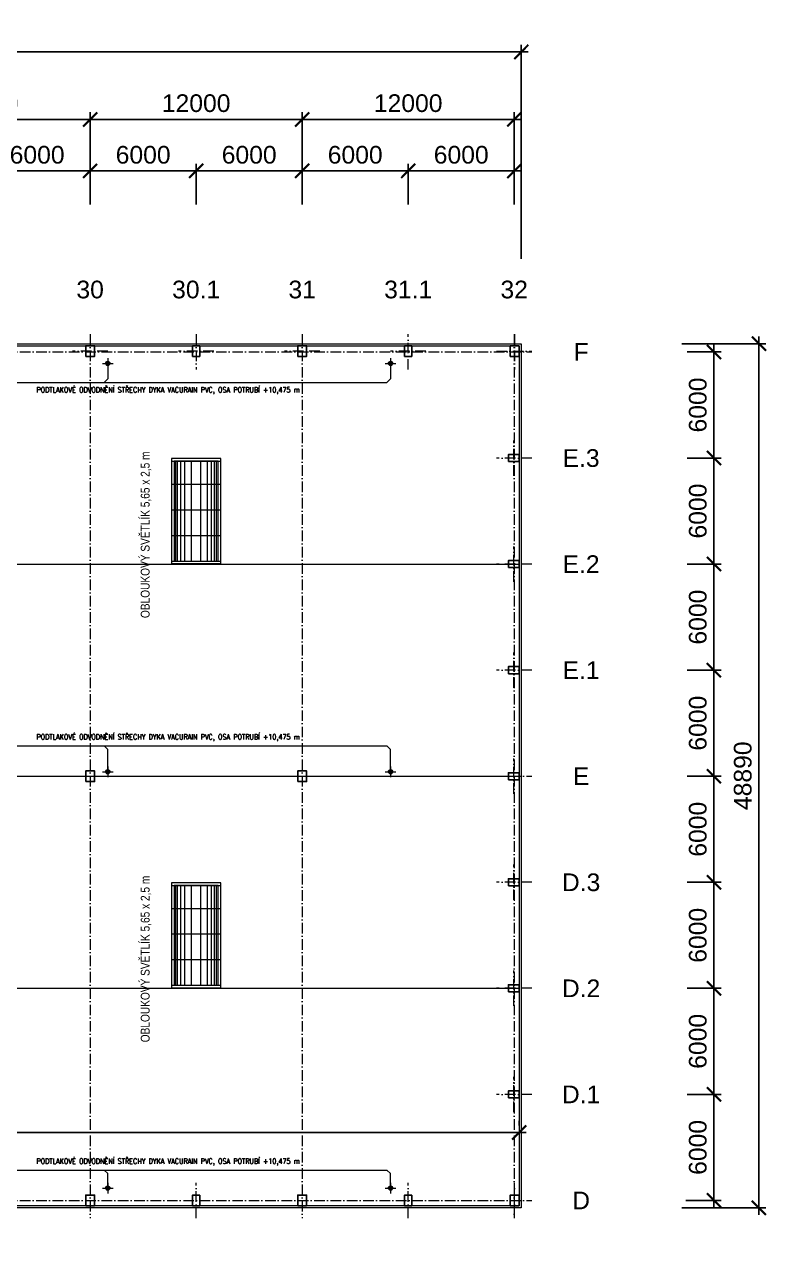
# Model space of a CAD drawing. Header units: millimetres. Extents: x 325046 to 1268204, y 1875583 to 2761998.
# Drawn here: x 1050350 to 1092370, y 1954128 to 2022778 of the extents above; entities that cross this region are included whole.
import ezdxf
from ezdxf.enums import TextEntityAlignment as Align

# ---------------------------------------------------------------- set-up
doc = ezdxf.new("R2010")
doc.units = ezdxf.units.MM
doc.header["$LTSCALE"] = 100
doc.header["$PDMODE"] = 65
for name, pattern in [('ACAD_ISO10W100', [18.5, 12, -3, 0.5, -3]), ('SO02_F11anp01$0${ Leader Line}', [0]), ('ČÁRKOVANÁ', [19.05, 12.7, -6.35])]:
    doc.linetypes.add(name, pattern=pattern)
for name, color, linetype, lineweight in [('A_KCE.tence', 7, 'Continuous', 13), ('Objekty - osy', 5, 'ACAD_ISO10W100', 20), ('OBVODOVÝ PLÁŠŤ', 2, 'Continuous', 9), ('TENKÉ', 9, 'Continuous', 9)]:
    doc.layers.add(name, color=color, linetype=linetype, lineweight=lineweight)
for name, color, linetype, lineweight, true_color in [('Korabek-text', 7, 'Continuous', 0, 0x7a7a7a), ('Korabek-trasy', 7, 'Continuous', 30, 0x7478c3), ('Korabek-vpuste', 7, 'Continuous', 30, 0x6f7ceb)]:
    doc.layers.add(name, color=color, linetype=linetype, lineweight=lineweight, true_color=true_color)
for name, color, linetype in [('Kóty osové', 5, 'Continuous'), ('POPIS', 7, 'Continuous'), ('ŽB- SLOUPY', 3, 'Continuous')]:
    doc.layers.add(name, color=color, linetype=linetype)
doc.layers.add('Popis OS', color=7, linetype='Continuous', true_color=0xbd0a5d)
doc.styles.add('ARIAL NARROW', font='ARIALN.TTF')
doc.styles.add('ARIL-TENKÝ', font='arial.ttf')
doc.styles.add('ROMANS', font='romans.shx', dxfattribs={"width": 0.8})
doc.dimstyles.new('400', dxfattribs={"dimscale": 400, "dimtxt": 2.5, "dimasz": 2, "dimexe": 1, "dimexo": 12, "dimgap": 1, "dimtad": 1, "dimdec": 0, "dimzin": 0, "dimdsep": 46, "dimtxsty": 'ARIL-TENKÝ', "dimblk": 'ARCHTICK', "dimcen": 4, "dimdle": 1, "dimclrd": 256, "dimclre": 256, "dimclrt": 7, "dimadec": 0, "dimazin": 0, "dimtfac": 1, "dimtdec": 0, "dimtix": 1, "dimtofl": 0, "dimtmove": 0, "dimatfit": 0, "dimldrblk": 'OBLIQUE', "dimfxl": 1, "dimtolj": 1, "dimtzin": 0, "dimlwd": -1, "dimlwe": -1, "dimarcsym": 0})

# ---------------------------------------------------------------- blocks, each defined once
blk = doc.blocks.new('_ARCHTICK')
at = {"color": 0, "linetype": 'ByBlock', "const_width": 0.15}
blk.add_lwpolyline([(-0.5, -0.5), (0.5, 0.5)], dxfattribs=at)
blk = doc.blocks.new('*D1081')
at = {"layer": 'Defpoints', "color": 0, "transparency": 16777216}
for p in [(1060079, 2014479), (1060079, 2007777), (1066079, 2007777)]:
    blk.add_point(p, dxfattribs=at)
at = {"layer": 'Kóty osové', "transparency": 16777216}
for p, q in [((1066479, 2014479), (1059679, 2014479)), ((1060079, 2012577), (1060079, 2014879)), ((1066079, 2012577), (1066079, 2014879))]:
    blk.add_line(p, q, dxfattribs=at)
at = {"layer": 'Kóty osové', "transparency": 16777216, "xscale": 800, "yscale": 800, "zscale": 800}
for p, rotation in [((1060079, 2014479), 179.9999999999866), ((1066079, 2014479), 359.9999999999867)]:
    blk.add_blockref('_ARCHTICK', p, dxfattribs=dict(at, rotation=rotation))
at = {"layer": 'Kóty osové', "color": 7, "transparency": 16777216, "insert": (1063079, 2015389), "char_height": 1000, "attachment_point": 5, "style": 'ARIL-TENKÝ'}
blk.add_mtext('\\A1;6000', dxfattribs=at)
blk = doc.blocks.new('_Oblique')
at = {"color": 0, "lineweight": -2}
blk.add_line((-0.5, -0.5), (0.5, 0.5), dxfattribs=at)
blk = doc.blocks.new('*D1082')
at = {"layer": 'Defpoints', "color": 0, "transparency": 16777216}
for p in [(1054079, 2014479), (1054079, 2007777), (1060079, 2007777)]:
    blk.add_point(p, dxfattribs=at)
at = {"layer": 'Kóty osové', "transparency": 16777216}
for p, q in [((1060479, 2014479), (1053679, 2014479)), ((1054079, 2012577), (1054079, 2014879)), ((1060079, 2012577), (1060079, 2014879))]:
    blk.add_line(p, q, dxfattribs=at)
at = {"layer": 'Kóty osové', "transparency": 16777216, "xscale": 800, "yscale": 800, "zscale": 800, "rotation": 180}
blk.add_blockref('_ARCHTICK', (1054079, 2014479), dxfattribs=at)
at = {"layer": 'Kóty osové', "transparency": 16777216, "xscale": 800, "yscale": 800, "zscale": 800}
blk.add_blockref('_ARCHTICK', (1060079, 2014479), dxfattribs=at)
at = {"layer": 'Kóty osové', "color": 7, "transparency": 16777216, "insert": (1057079, 2015389), "char_height": 1000, "attachment_point": 5, "style": 'ARIL-TENKÝ'}
blk.add_mtext('\\A1;6000', dxfattribs=at)
blk = doc.blocks.new('*D1083')
at = {"layer": 'Defpoints', "color": 0, "transparency": 16777216}
for p in [(1048079, 2014479), (1048079, 2007777), (1054079, 2007777)]:
    blk.add_point(p, dxfattribs=at)
at = {"layer": 'Kóty osové', "transparency": 16777216}
for p, q in [((1054479, 2014479), (1047679, 2014479)), ((1048079, 2012577), (1048079, 2014879)), ((1054079, 2012577), (1054079, 2014879))]:
    blk.add_line(p, q, dxfattribs=at)
at = {"layer": 'Kóty osové', "transparency": 16777216, "xscale": 800, "yscale": 800, "zscale": 800, "rotation": 180}
blk.add_blockref('_ARCHTICK', (1048079, 2014479), dxfattribs=at)
at = {"layer": 'Kóty osové', "transparency": 16777216, "xscale": 800, "yscale": 800, "zscale": 800}
blk.add_blockref('_ARCHTICK', (1054079, 2014479), dxfattribs=at)
at = {"layer": 'Kóty osové', "color": 7, "transparency": 16777216, "insert": (1051079, 2015389), "char_height": 1000, "attachment_point": 5, "style": 'ARIL-TENKÝ'}
blk.add_mtext('\\A1;6000', dxfattribs=at)
blk = doc.blocks.new('*D1101')
at = {"layer": 'Defpoints', "color": 0, "transparency": 16777216}
for p in [(1072079, 2014479), (1072079, 2007777), (1078079, 2007777)]:
    blk.add_point(p, dxfattribs=at)
at = {"layer": 'Kóty osové', "transparency": 16777216}
for p, q in [((1078479, 2014479), (1071679, 2014479)), ((1072079, 2012577), (1072079, 2014879)), ((1078079, 2012577), (1078079, 2014879))]:
    blk.add_line(p, q, dxfattribs=at)
at = {"layer": 'Kóty osové', "transparency": 16777216, "xscale": 800, "yscale": 800, "zscale": 800, "rotation": 180}
blk.add_blockref('_ARCHTICK', (1072079, 2014479), dxfattribs=at)
at = {"layer": 'Kóty osové', "transparency": 16777216, "xscale": 800, "yscale": 800, "zscale": 800}
blk.add_blockref('_ARCHTICK', (1078079, 2014479), dxfattribs=at)
at = {"layer": 'Kóty osové', "color": 7, "transparency": 16777216, "insert": (1075079, 2015389), "char_height": 1000, "attachment_point": 5, "style": 'ARIL-TENKÝ'}
blk.add_mtext('\\A1;6000', dxfattribs=at)
blk = doc.blocks.new('*D1102')
at = {"layer": 'Defpoints', "color": 0, "transparency": 16777216}
for p in [(1066079, 2014479), (1066079, 2007777), (1072079, 2007777)]:
    blk.add_point(p, dxfattribs=at)
at = {"layer": 'Kóty osové', "transparency": 16777216}
for p, q in [((1072479, 2014479), (1065679, 2014479)), ((1066079, 2012577), (1066079, 2014879)), ((1072079, 2012577), (1072079, 2014879))]:
    blk.add_line(p, q, dxfattribs=at)
at = {"layer": 'Kóty osové', "transparency": 16777216, "xscale": 800, "yscale": 800, "zscale": 800, "rotation": 180}
blk.add_blockref('_ARCHTICK', (1066079, 2014479), dxfattribs=at)
at = {"layer": 'Kóty osové', "transparency": 16777216, "xscale": 800, "yscale": 800, "zscale": 800}
blk.add_blockref('_ARCHTICK', (1072079, 2014479), dxfattribs=at)
at = {"layer": 'Kóty osové', "color": 7, "transparency": 16777216, "insert": (1069079, 2015389), "char_height": 1000, "attachment_point": 5, "style": 'ARIL-TENKÝ'}
blk.add_mtext('\\A1;6000', dxfattribs=at)
blk = doc.blocks.new('*D1130')
at = {"layer": 'Defpoints', "color": 0, "transparency": 16777216}
for p in [(1042079, 2017397), (1054079, 2012577), (1042079, 2007897)]:
    blk.add_point(p, dxfattribs=at)
at = {"layer": 'Kóty osové', "transparency": 16777216}
for p, q in [((1042079, 2012697), (1042079, 2017797)), ((1054079, 2017377), (1054079, 2017797)), ((1054479, 2017397), (1041679, 2017397))]:
    blk.add_line(p, q, dxfattribs=at)
at = {"layer": 'Kóty osové', "transparency": 16777216, "xscale": 800, "yscale": 800, "zscale": 800, "rotation": 180}
blk.add_blockref('_ARCHTICK', (1042079, 2017397), dxfattribs=at)
at = {"layer": 'Kóty osové', "transparency": 16777216, "xscale": 800, "yscale": 800, "zscale": 800}
blk.add_blockref('_ARCHTICK', (1054079, 2017397), dxfattribs=at)
at = {"layer": 'Kóty osové', "color": 7, "transparency": 16777216, "insert": (1048079, 2018308), "char_height": 1000, "attachment_point": 5, "style": 'ARIL-TENKÝ'}
blk.add_mtext('\\A1;12000', dxfattribs=at)
blk = doc.blocks.new('*D1131')
at = {"layer": 'Defpoints', "color": 0, "transparency": 16777216}
for p in [(1054079, 2017397), (1066079, 2012577), (1054079, 2007897)]:
    blk.add_point(p, dxfattribs=at)
at = {"layer": 'Kóty osové', "transparency": 16777216}
for p, q in [((1054079, 2012697), (1054079, 2017797)), ((1066079, 2017377), (1066079, 2017797)), ((1066479, 2017397), (1053679, 2017397))]:
    blk.add_line(p, q, dxfattribs=at)
at = {"layer": 'Kóty osové', "transparency": 16777216, "xscale": 800, "yscale": 800, "zscale": 800, "rotation": 180}
blk.add_blockref('_ARCHTICK', (1054079, 2017397), dxfattribs=at)
at = {"layer": 'Kóty osové', "transparency": 16777216, "xscale": 800, "yscale": 800, "zscale": 800}
blk.add_blockref('_ARCHTICK', (1066079, 2017397), dxfattribs=at)
at = {"layer": 'Kóty osové', "color": 7, "transparency": 16777216, "insert": (1060079, 2018308), "char_height": 1000, "attachment_point": 5, "style": 'ARIL-TENKÝ'}
blk.add_mtext('\\A1;12000', dxfattribs=at)
blk = doc.blocks.new('*D1132')
at = {"layer": 'Defpoints', "color": 0, "transparency": 16777216}
for p in [(1066079, 2017397), (1078079, 2009078), (1066079, 2007897)]:
    blk.add_point(p, dxfattribs=at)
at = {"layer": 'Kóty osové', "transparency": 16777216}
for p, q in [((1066079, 2012697), (1066079, 2017797)), ((1078079, 2013878), (1078079, 2017797)), ((1078479, 2017397), (1065679, 2017397))]:
    blk.add_line(p, q, dxfattribs=at)
at = {"layer": 'Kóty osové', "transparency": 16777216, "xscale": 800, "yscale": 800, "zscale": 800, "rotation": 180}
blk.add_blockref('_ARCHTICK', (1066079, 2017397), dxfattribs=at)
at = {"layer": 'Kóty osové', "transparency": 16777216, "xscale": 800, "yscale": 800, "zscale": 800}
blk.add_blockref('_ARCHTICK', (1078079, 2017397), dxfattribs=at)
at = {"layer": 'Kóty osové', "color": 7, "transparency": 16777216, "insert": (1072079, 2018308), "char_height": 1000, "attachment_point": 5, "style": 'ARIL-TENKÝ'}
blk.add_mtext('\\A1;12000', dxfattribs=at)
blk = doc.blocks.new('*D1133')
at = {"layer": 'Defpoints', "color": 0, "transparency": 16777216}
for p in [(1083067, 1962238), (1089382, 1962238), (1082990, 1956238)]:
    blk.add_point(p, dxfattribs=at)
at = {"layer": 'Kóty osové', "transparency": 16777216}
for p, q in [((1087867, 1962238), (1089782, 1962238)), ((1089382, 1955838), (1089382, 1962638)), ((1087790, 1956238), (1089782, 1956238))]:
    blk.add_line(p, q, dxfattribs=at)
at = {"layer": 'Kóty osové', "transparency": 16777216, "xscale": 800, "yscale": 800, "zscale": 800}
for p, rotation in [((1089382, 1962238), 90), ((1089382, 1956238), 270)]:
    blk.add_blockref('_ARCHTICK', p, dxfattribs=dict(at, rotation=rotation))
at = {"layer": 'Kóty osové', "color": 7, "transparency": 16777216, "insert": (1088471, 1959238), "char_height": 1000, "attachment_point": 5, "rotation": 90, "style": 'ARIL-TENKÝ'}
blk.add_mtext('\\A1;6000', dxfattribs=at)
blk = doc.blocks.new('*D1134')
at = {"layer": 'Defpoints', "color": 0, "transparency": 16777216}
for p in [(1083067, 1968238), (1089382, 1968238), (1083067, 1962238)]:
    blk.add_point(p, dxfattribs=at)
at = {"layer": 'Kóty osové', "transparency": 16777216}
for p, q in [((1087867, 1968238), (1089782, 1968238)), ((1089382, 1961838), (1089382, 1968638)), ((1087867, 1962238), (1089782, 1962238))]:
    blk.add_line(p, q, dxfattribs=at)
at = {"layer": 'Kóty osové', "transparency": 16777216, "xscale": 800, "yscale": 800, "zscale": 800}
for p, rotation in [((1089382, 1968238), 90), ((1089382, 1962238), 270)]:
    blk.add_blockref('_ARCHTICK', p, dxfattribs=dict(at, rotation=rotation))
at = {"layer": 'Kóty osové', "color": 7, "transparency": 16777216, "insert": (1088471, 1965238), "char_height": 1000, "attachment_point": 5, "rotation": 90, "style": 'ARIL-TENKÝ'}
blk.add_mtext('\\A1;6000', dxfattribs=at)
blk = doc.blocks.new('*D1135')
at = {"layer": 'Defpoints', "color": 0, "transparency": 16777216}
for p in [(1083067, 1974238), (1089382, 1974238), (1083067, 1968238)]:
    blk.add_point(p, dxfattribs=at)
at = {"layer": 'Kóty osové', "transparency": 16777216}
for p, q in [((1089382, 1967838), (1089382, 1974638)), ((1087867, 1974238), (1089782, 1974238)), ((1087867, 1968238), (1089782, 1968238))]:
    blk.add_line(p, q, dxfattribs=at)
at = {"layer": 'Kóty osové', "transparency": 16777216, "xscale": 800, "yscale": 800, "zscale": 800}
for p, rotation in [((1089382, 1974238), 90), ((1089382, 1968238), 270)]:
    blk.add_blockref('_ARCHTICK', p, dxfattribs=dict(at, rotation=rotation))
at = {"layer": 'Kóty osové', "color": 7, "transparency": 16777216, "insert": (1088471, 1971238), "char_height": 1000, "attachment_point": 5, "rotation": 90, "style": 'ARIL-TENKÝ'}
blk.add_mtext('\\A1;6000', dxfattribs=at)
blk = doc.blocks.new('*D1136')
at = {"layer": 'Defpoints', "color": 0, "transparency": 16777216}
for p in [(1083067, 1980238), (1089382, 1980238), (1083067, 1974238)]:
    blk.add_point(p, dxfattribs=at)
at = {"layer": 'Kóty osové', "transparency": 16777216}
for p, q in [((1089382, 1973838), (1089382, 1980638)), ((1087867, 1980238), (1089782, 1980238)), ((1087867, 1974238), (1089782, 1974238))]:
    blk.add_line(p, q, dxfattribs=at)
at = {"layer": 'Kóty osové', "transparency": 16777216, "xscale": 800, "yscale": 800, "zscale": 800}
for p, rotation in [((1089382, 1980238), 90), ((1089382, 1974238), 270)]:
    blk.add_blockref('_ARCHTICK', p, dxfattribs=dict(at, rotation=rotation))
at = {"layer": 'Kóty osové', "color": 7, "transparency": 16777216, "insert": (1088471, 1977238), "char_height": 1000, "attachment_point": 5, "rotation": 90, "style": 'ARIL-TENKÝ'}
blk.add_mtext('\\A1;6000', dxfattribs=at)
blk = doc.blocks.new('*D1137')
at = {"layer": 'Defpoints', "color": 0, "transparency": 16777216}
for p in [(1083067, 1986238), (1089382, 1986238), (1083067, 1980238)]:
    blk.add_point(p, dxfattribs=at)
at = {"layer": 'Kóty osové', "transparency": 16777216}
for p, q in [((1087867, 1986238), (1089782, 1986238)), ((1089382, 1979838), (1089382, 1986638)), ((1087867, 1980238), (1089782, 1980238))]:
    blk.add_line(p, q, dxfattribs=at)
at = {"layer": 'Kóty osové', "transparency": 16777216, "xscale": 800, "yscale": 800, "zscale": 800}
for p, rotation in [((1089382, 1986238), 90), ((1089382, 1980238), 270)]:
    blk.add_blockref('_ARCHTICK', p, dxfattribs=dict(at, rotation=rotation))
at = {"layer": 'Kóty osové', "color": 7, "transparency": 16777216, "insert": (1088471, 1983238), "char_height": 1000, "attachment_point": 5, "rotation": 90, "style": 'ARIL-TENKÝ'}
blk.add_mtext('\\A1;6000', dxfattribs=at)
blk = doc.blocks.new('*D1138')
at = {"layer": 'Defpoints', "color": 0, "transparency": 16777216}
for p in [(1083067, 1992238), (1089382, 1992238), (1083067, 1986238)]:
    blk.add_point(p, dxfattribs=at)
at = {"layer": 'Kóty osové', "transparency": 16777216}
for p, q in [((1087867, 1992238), (1089782, 1992238)), ((1089382, 1985838), (1089382, 1992638)), ((1087867, 1986238), (1089782, 1986238))]:
    blk.add_line(p, q, dxfattribs=at)
at = {"layer": 'Kóty osové', "transparency": 16777216, "xscale": 800, "yscale": 800, "zscale": 800}
for p, rotation in [((1089382, 1992238), 90), ((1089382, 1986238), 270)]:
    blk.add_blockref('_ARCHTICK', p, dxfattribs=dict(at, rotation=rotation))
at = {"layer": 'Kóty osové', "color": 7, "transparency": 16777216, "insert": (1088471, 1989238), "char_height": 1000, "attachment_point": 5, "rotation": 90, "style": 'ARIL-TENKÝ'}
blk.add_mtext('\\A1;6000', dxfattribs=at)
blk = doc.blocks.new('*D1139')
at = {"layer": 'Defpoints', "color": 0, "transparency": 16777216}
for p in [(1083067, 1998238), (1089382, 1998238), (1083067, 1992238)]:
    blk.add_point(p, dxfattribs=at)
at = {"layer": 'Kóty osové', "transparency": 16777216}
for p, q in [((1089382, 1991838), (1089382, 1998638)), ((1087867, 1998238), (1089782, 1998238)), ((1087867, 1992238), (1089782, 1992238))]:
    blk.add_line(p, q, dxfattribs=at)
at = {"layer": 'Kóty osové', "transparency": 16777216, "xscale": 800, "yscale": 800, "zscale": 800}
for p, rotation in [((1089382, 1998238), 90), ((1089382, 1992238), 270)]:
    blk.add_blockref('_ARCHTICK', p, dxfattribs=dict(at, rotation=rotation))
at = {"layer": 'Kóty osové', "color": 7, "transparency": 16777216, "insert": (1088471, 1995238), "char_height": 1000, "attachment_point": 5, "rotation": 90, "style": 'ARIL-TENKÝ'}
blk.add_mtext('\\A1;6000', dxfattribs=at)
blk = doc.blocks.new('*D1140')
at = {"layer": 'Defpoints', "color": 0, "transparency": 16777216}
for p in [(1083067, 2004238), (1089382, 2004238), (1083067, 1998238)]:
    blk.add_point(p, dxfattribs=at)
at = {"layer": 'Kóty osové', "transparency": 16777216}
for p, q in [((1089382, 1997838), (1089382, 2004638)), ((1087867, 2004238), (1089782, 2004238)), ((1087867, 1998238), (1089782, 1998238))]:
    blk.add_line(p, q, dxfattribs=at)
at = {"layer": 'Kóty osové', "transparency": 16777216, "xscale": 800, "yscale": 800, "zscale": 800}
for p, rotation in [((1089382, 2004238), 90), ((1089382, 1998238), 270)]:
    blk.add_blockref('_ARCHTICK', p, dxfattribs=dict(at, rotation=rotation))
at = {"layer": 'Kóty osové', "color": 7, "transparency": 16777216, "insert": (1088471, 2001238), "char_height": 1000, "attachment_point": 5, "rotation": 90, "style": 'ARIL-TENKÝ'}
blk.add_mtext('\\A1;6000', dxfattribs=at)
blk = doc.blocks.new('*D1141')
at = {"layer": 'Defpoints', "color": 0, "transparency": 16777216}
for p in [(1006449, 1960083), (1006449, 1956538), (1078354, 1955938)]:
    blk.add_point(p, dxfattribs=at)
at = {"layer": 'Kóty osové', "transparency": 16777216}
for p, q in [((1006449, 1961338), (1006449, 1960483)), ((1078354, 1960738), (1078354, 1960483)), ((1078754, 1960083), (1006049, 1960083))]:
    blk.add_line(p, q, dxfattribs=at)
at = {"layer": 'Kóty osové', "transparency": 16777216, "xscale": 800, "yscale": 800, "zscale": 800, "rotation": 180}
blk.add_blockref('_ARCHTICK', (1006449, 1960083), dxfattribs=at)
at = {"layer": 'Kóty osové', "transparency": 16777216, "xscale": 800, "yscale": 800, "zscale": 800}
blk.add_blockref('_ARCHTICK', (1078354, 1960083), dxfattribs=at)
at = {"layer": 'Kóty osové', "color": 7, "transparency": 16777216, "insert": (1042401, 1960993), "char_height": 1000, "attachment_point": 5, "style": 'ARIL-TENKÝ'}
blk.add_mtext('\\A1;71905', dxfattribs=at)
blk = doc.blocks.new('*D1142')
at = {"layer": 'Defpoints', "color": 0, "transparency": 16777216}
for p in [(1082765, 2004708), (1082765, 1955818), (1091927, 1955818)]:
    blk.add_point(p, dxfattribs=at)
at = {"layer": 'Kóty osové', "transparency": 16777216}
for p, q in [((1087565, 2004708), (1092327, 2004708)), ((1091927, 2005108), (1091927, 1955418)), ((1087565, 1955818), (1092327, 1955818))]:
    blk.add_line(p, q, dxfattribs=at)
at = {"layer": 'Kóty osové', "transparency": 16777216, "xscale": 800, "yscale": 800, "zscale": 800}
for p, rotation in [((1091927, 2004708), 90), ((1091927, 1955818), 270)]:
    blk.add_blockref('_ARCHTICK', p, dxfattribs=dict(at, rotation=rotation))
at = {"layer": 'Kóty osové', "color": 7, "transparency": 16777216, "insert": (1091017, 1980263), "char_height": 1000, "attachment_point": 5, "rotation": 90, "style": 'ARIL-TENKÝ'}
blk.add_mtext('\\A1;48890', dxfattribs=at)
blk = doc.blocks.new('A$C73023567')
at = {"layer": 'Korabek-trasy', "lineweight": 13}
for p, q in [((349275, 124195.6), (349275, 123325.9)), ((365275, 124195.6), (365275, 123325.9)), ((335875.7, 123125.6), (365074.7, 123125.6)), ((349074.7, 123125.6), (349275, 123325.9)), ((365074.7, 123125.6), (365275, 123325.9)), ((335875.7, 102565.6), (365074.7, 102565.6)), ((349074.7, 102565.6), (349275, 102365.2)), ((349275, 101095.6), (349275, 102365.2)), ((365074.7, 102565.6), (365275, 102365.2)), ((365275, 101095.6), (365275, 102365.2)), ((335875.7, 78565.6), (365074.7, 78565.6)), ((349074.7, 78565.6), (349275, 78365.2)), ((349275, 77555.6), (349275, 78365.2)), ((365074.7, 78565.6), (365275, 78365.2)), ((365275, 77555.6), (365275, 78365.2))]:
    blk.add_line(p, q, dxfattribs=at)
at = {"layer": 'Korabek-vpuste', "lineweight": 13}
for p, q in [((349275, 124495.6), (349275, 123895.6)), ((365275, 124495.6), (365275, 123895.6)), ((348975, 124195.6), (349575, 124195.6)), ((364975, 124195.6), (365575, 124195.6)), ((348975, 101095.6), (349575, 101095.6)), ((349275, 101395.6), (349275, 100795.6)), ((364975, 101095.6), (365575, 101095.6)), ((365275, 101395.6), (365275, 100795.6)), ((349275, 77845.6), (349275, 77245.6)), ((365275, 77845.6), (365275, 77245.6)), ((348975, 77545.6), (349575, 77545.6)), ((364975, 77545.6), (365575, 77545.6))]:
    blk.add_line(p, q, dxfattribs=at)
for centre, radius in [((349275, 124195.6), 120), ((349275, 124195.6), 90), ((365275, 124195.6), 120), ((365275, 124195.6), 90), ((349275, 124195.6), 60), ((365275, 124195.6), 60), ((349275, 101095.6), 120), ((349275, 101095.6), 90), ((349275, 101095.6), 60), ((365275, 101095.6), 120), ((365275, 101095.6), 90), ((365275, 101095.6), 60), ((349275, 77545.6), 120), ((349275, 77545.6), 90), ((349275, 77545.6), 60), ((365275, 77545.6), 120), ((365275, 77545.6), 90), ((365275, 77545.6), 60)]:
    blk.add_circle(centre, radius, dxfattribs=at)
at = {"layer": 'Korabek-text', "lineweight": 13, "char_height": 300, "width": 28411.347, "attachment_point": 7, "rotation": 0, "style": 'ROMANS'}
for insert in [(345236.8, 122463.7), (345236.8, 102827), (345236.8, 78827)]:
    blk.add_mtext('PODTLAKOVÉ ODVODNĚNÍ STŘECHY DYKA VACURAIN PVC, OSA POTRUBÍ +10,475 m', dxfattribs=dict(at, insert=insert))
blk = doc.blocks.new('A$C731641DB')
at = {"layer": 'TENKÉ'}
for p, q in [((0, 5800), (2800, 5800)), ((0, 4500), (2800, 4500)), ((0, 3050), (2800, 3050)), ((0, 1600), (2800, 1600)), ((0, 150), (2800, 150))]:
    blk.add_line(p, q, dxfattribs=at)
at = {"layer": 'TENKÉ', "color": 8}
for p, q in [((243, 150), (243, 5800)), ((353, 150), (353, 5800)), ((532, 150), (532, 5800)), ((767, 150), (767, 5800)), ((1143, 150), (1143, 5800)), ((1657, 150), (1657, 5800)), ((2033, 150), (2033, 5800)), ((2268, 150), (2268, 5800)), ((2447, 150), (2447, 5800)), ((2557, 150), (2557, 5800))]:
    blk.add_line(p, q, dxfattribs=at)
at = {"layer": 'TENKÉ'}
blk.add_lwpolyline([(0, 0), (2800, 0), (2800, 5950), (0, 5950)], close=True, dxfattribs=at)
at = {"layer": 'TENKÉ', "linetype": 'ČÁRKOVANÁ', "ltscale": 20}
blk.add_lwpolyline([(150, 150), (2650, 150), (2650, 5800), (150, 5800)], close=True, dxfattribs=at)
blk = doc.blocks.new('*D1569')
at = {"layer": 'Defpoints', "color": 0, "transparency": 16777216}
for p in [(1082765, 2004708), (1082765, 1955818), (1091927, 1955818)]:
    blk.add_point(p, dxfattribs=at)
at = {"layer": 'Kóty osové', "transparency": 16777216}
for p, q in [((1087565, 2004708), (1092327, 2004708)), ((1091927, 2005108), (1091927, 1955418)), ((1087565, 1955818), (1092327, 1955818))]:
    blk.add_line(p, q, dxfattribs=at)
at = {"layer": 'Kóty osové', "transparency": 16777216, "xscale": 800, "yscale": 800, "zscale": 800}
for p, rotation in [((1091927, 2004708), 90), ((1091927, 1955818), 270)]:
    blk.add_blockref('_ARCHTICK', p, dxfattribs=dict(at, rotation=rotation))
at = {"layer": 'Kóty osové', "color": 7, "transparency": 16777216, "insert": (1091017, 1980263), "char_height": 1000, "attachment_point": 5, "rotation": 90, "style": 'ARIL-TENKÝ'}
blk.add_mtext('\\A1;48890', dxfattribs=at)
blk = doc.blocks.new('*D1570')
at = {"layer": 'Defpoints', "color": 0, "transparency": 16777216}
for p in [(705684, 2021211), (705684, 2004708), (1078474, 2004708)]:
    blk.add_point(p, dxfattribs=at)
at = {"layer": 'Kóty osové', "transparency": 16777216}
for p, q in [((1078874, 2021211), (705284, 2021211)), ((705684, 2009508), (705684, 2021611)), ((1078474, 2009508), (1078474, 2021611))]:
    blk.add_line(p, q, dxfattribs=at)
at = {"layer": 'Kóty osové', "transparency": 16777216, "xscale": 800, "yscale": 800, "zscale": 800, "rotation": 180}
blk.add_blockref('_ARCHTICK', (705684, 2021211), dxfattribs=at)
at = {"layer": 'Kóty osové', "transparency": 16777216, "xscale": 800, "yscale": 800, "zscale": 800}
blk.add_blockref('_ARCHTICK', (1078474, 2021211), dxfattribs=at)
at = {"layer": 'Kóty osové', "color": 7, "transparency": 16777216, "insert": (892079, 2022122), "char_height": 1000, "attachment_point": 5, "style": 'ARIL-TENKÝ'}
blk.add_mtext('\\A1;372790', dxfattribs=at)

msp = doc.modelspace()

# ---------------------------------------------------------------- linework, layer by layer
at = {"layer": 'A_KCE.tence'}
for p, q in [((705803.7, 1992237.8), (1078353.7, 1992237.8)), ((705803.7, 1968237.8), (1078353.7, 1968237.8))]:
    msp.add_line(p, q, dxfattribs=at)
at = {"layer": 'Objekty - osy', "ltscale": 0.5}
for points in [[(1054078.7, 2005237.8), (1054078.7, 1955237.8)], [(1060078.7, 2005237.8), (1060078.7, 2003237.8)], [(1066078.7, 2005237.8), (1066078.7, 1955237.8)], [(1072078.7, 2003237.8), (1072078.7, 2005237.8)], [(1078078.7, 2005237.8), (1078078.7, 1955237.8)], [(1078103.7, 2005237.8), (1078103.7, 2003237.8)], [(705078.7, 2004237.8), (1079078.7, 2004237.8)], [(1055078.7, 2004287.8), (1053078.7, 2004287.8)], [(1061078.7, 2004287.8), (1059078.7, 2004287.8)], [(1067078.7, 2004287.8), (1065078.7, 2004287.8)], [(1073078.7, 2004287.8), (1071078.7, 2004287.8)], [(1077078.7, 2004287.8), (1079078.7, 2004287.8)], [(1078053.7, 1997237.8), (1078053.7, 1999237.8)], [(1079078.7, 1998237.8), (1077078.7, 1998237.8)], [(1078053.7, 1991237.8), (1078053.7, 1993237.8)], [(1079078.7, 1992237.8), (1077078.7, 1992237.8)], [(1078053.7, 1985237.8), (1078053.7, 1987237.8)], [(1079078.7, 1986237.8), (1077078.7, 1986237.8)], [(1078053.7, 1979237.8), (1078053.7, 1981237.8)], [(705078.7, 1980237.8), (1079078.7, 1980237.8)], [(1078053.7, 1973237.8), (1078053.7, 1975237.8)], [(1079078.7, 1974237.8), (1077078.7, 1974237.8)], [(1078053.7, 1967237.8), (1078053.7, 1969237.8)], [(1079078.7, 1968237.8), (1077078.7, 1968237.8)], [(1078053.7, 1961237.8), (1078053.7, 1963237.8)], [(1079078.7, 1962237.8), (1077078.7, 1962237.8)], [(1060078.7, 1955237.8), (1060078.7, 1957237.8)], [(1072078.7, 1955237.8), (1072078.7, 1957237.8)], [(1078103.7, 1955237.8), (1078103.7, 1957237.8)], [(705078.7, 1956237.8), (1079078.7, 1956237.8)]]:
    msp.add_lwpolyline(points, dxfattribs=at)
at = {"layer": 'OBVODOVÝ PLÁŠŤ', "ltscale": 100}
msp.add_line((705803.7, 1980237.8), (1078353.7, 1980237.8), dxfattribs=at)
msp.add_lwpolyline([(1078473.7, 2004707.8), (1078473.7, 1955817.8), (1018473.7, 1955817.8), (1018473.7, 1883767.8), (705683.7, 1883767.8), (705683.7, 2004707.8)], close=True, dxfattribs=at)
msp.add_lwpolyline([(1078353.7, 2004587.8), (1078353.7, 2004587.8), (1078353.7, 1955937.8), (1018353.7, 1955937.8), (1018353.7, 1883887.8), (705803.7, 1883887.8), (705803.7, 2004587.8), (1078353.7, 2004587.8)], dxfattribs=at)
at = {"layer": 'ŽB- SLOUPY'}
for points in [[(1053828.7, 2003987.8), (1054328.7, 2003987.8), (1054328.7, 2004587.8), (1053828.7, 2004587.8)], [(1060278.7, 2003987.8), (1059878.7, 2003987.8), (1059878.7, 2004587.8), (1060278.7, 2004587.8)], [(1065828.7, 2003987.8), (1066328.7, 2003987.8), (1066328.7, 2004587.8), (1065828.7, 2004587.8)], [(1072278.7, 2003987.8), (1071878.7, 2003987.8), (1071878.7, 2004587.8), (1072278.7, 2004587.8)], [(1078353.7, 2004587.8), (1077853.7, 2004587.8), (1077853.7, 2003987.8), (1078353.7, 2003987.8)], [(1077753.7, 1998037.8), (1077753.7, 1998437.8), (1078353.7, 1998437.8), (1078353.7, 1998037.8)], [(1077753.7, 1992037.8), (1077753.7, 1992437.8), (1078353.7, 1992437.8), (1078353.7, 1992037.8)], [(1077753.7, 1986037.8), (1077753.7, 1986437.8), (1078353.7, 1986437.8), (1078353.7, 1986037.8)], [(1053828.7, 1979937.8), (1054328.7, 1979937.8), (1054328.7, 1980537.8), (1053828.7, 1980537.8)], [(1065828.7, 1979937.8), (1066328.7, 1979937.8), (1066328.7, 1980537.8), (1065828.7, 1980537.8)], [(1077753.7, 1980037.8), (1077753.7, 1980437.8), (1078353.7, 1980437.8), (1078353.7, 1980037.8)], [(1077753.7, 1974037.8), (1077753.7, 1974437.8), (1078353.7, 1974437.8), (1078353.7, 1974037.8)], [(1077753.7, 1968037.8), (1077753.7, 1968437.8), (1078353.7, 1968437.8), (1078353.7, 1968037.8)], [(1077753.7, 1962037.8), (1077753.7, 1962437.8), (1078353.7, 1962437.8), (1078353.7, 1962037.8)], [(1053828.7, 1955937.8), (1054328.7, 1955937.8), (1054328.7, 1956537.8), (1053828.7, 1956537.8)], [(1060278.7, 1956537.8), (1059878.7, 1956537.8), (1059878.7, 1955937.8), (1060278.7, 1955937.8)], [(1065828.7, 1955937.8), (1066328.7, 1955937.8), (1066328.7, 1956537.8), (1065828.7, 1956537.8)], [(1072278.7, 1956537.8), (1071878.7, 1956537.8), (1071878.7, 1955937.8), (1072278.7, 1955937.8)], [(1078353.7, 1955937.8), (1077853.7, 1955937.8), (1077853.7, 1956537.8), (1078353.7, 1956537.8)]]:
    msp.add_lwpolyline(points, close=True, dxfattribs=at)

# ---------------------------------------------------------------- block references
at = {"layer": 'Korabek-trasy', "linetype": 'SO02_F11anp01$0${ Leader Line}'}
msp.add_blockref('A$C73023567', (705803.7, 1879392.2), dxfattribs=at)
at = {"layer": 'TENKÉ', "linetype": 'ByBlock', "ltscale": 100}
for p in [(1058678.7, 1992262.8), (1058678.7, 1968262.8)]:
    msp.add_blockref('A$C731641DB', p, dxfattribs=at)

# ---------------------------------------------------------------- texts
at = {"layer": 'POPIS', "linetype": 'ByBlock', "lineweight": 18, "char_height": 500, "width": 9505.374, "attachment_point": 9, "rotation": 90, "style": 'ARIAL NARROW'}
for insert in [(1057537.6, 1998608), (1057537.6, 1974608)]:
    msp.add_mtext('OBLOUKOVÝ SVĚTLÍK 5,65 x 2,5 m', dxfattribs=dict(at, insert=insert))
at = {"layer": 'Popis OS', "linetype": 'ByBlock', "style": 'ARIL-TENKÝ'}
for s, p in [('30', (1054078.7, 2007772.8)), ('30.1', (1060078.7, 2007772.8)), ('31', (1066078.7, 2007772.8)), ('31.1', (1072078.7, 2007772.8)), ('32', (1078078.7, 2007772.8)), ('F', (1081863.7, 2004237.8)), ('E.3', (1081863.7, 1998237.8)), ('E.2', (1081863.7, 1992237.8)), ('E.1', (1081863.7, 1986237.8)), ('E', (1081863.7, 1980237.8)), ('D.3', (1081863.7, 1974237.8)), ('D.2', (1081863.7, 1968237.8)), ('D.1', (1081863.7, 1962237.8)), ('D', (1081863.7, 1956237.8))]:
    msp.add_text(s, height=1000, dxfattribs=at).set_placement(p, align=Align.MIDDLE_CENTER)

# ---------------------------------------------------------------- dimensions: what is measured, and where the dimension line sits
at = {"layer": 'Kóty osové'}
for base, p1, p2, picture, middle in [((705683.7, 2021210.9), (1078473.7, 2004707.8), (705683.7, 2004707.8), '*D1570', (892078.7, 2022121.8)), ((1042078.7, 2017397.4), (1054078.7, 2012576.6), (1042078.7, 2007896.6), '*D1130', (1048078.7, 2018308)), ((1054078.7, 2017397.4), (1066078.7, 2012576.6), (1054078.7, 2007896.6), '*D1131', (1060078.7, 2018308)), ((1066078.7, 2017397.4), (1078078.7, 2009077.7), (1066078.7, 2007896.6), '*D1132', (1072078.7, 2018308)), ((1048078.7, 2014478.7), (1054078.7, 2007776.6), (1048078.7, 2007776.6), '*D1083', (1051078.7, 2015389.2)), ((1054078.7, 2014478.7), (1060078.7, 2007776.6), (1054078.7, 2007776.6), '*D1082', (1057078.7, 2015389.2)), ((1066078.7, 2014478.7), (1072078.7, 2007776.6), (1066078.7, 2007776.6), '*D1102', (1069078.7, 2015389.2)), ((1072078.7, 2014478.7), (1078078.7, 2007776.6), (1072078.7, 2007776.6), '*D1101', (1075078.7, 2015389.2))]:
    dim = msp.add_linear_dim(base=base, p1=p1, p2=p2, dimstyle='400', override={"dimtmove": 1}, dxfattribs=at)
    dim.commit()
    dim.dimension.update_dxf_attribs({"geometry": picture, "text_midpoint": middle})
dim = msp.add_aligned_dim(p1=(1066078.7, 2007776.6), p2=(1060078.7, 2007776.6), distance=-6702.1, dimstyle='400', dxfattribs=at)
dim.commit()
dim.dimension.update_dxf_attribs({"geometry": '*D1081', "text_midpoint": (1063078.7, 2015389.2)})
for base, p1, p2, picture, middle in [((1091927.4, 1955817.8), (1082765, 2004707.8), (1082765, 1955817.8), '*D1142', (1091016.9, 1980262.8)), ((1091927.4, 1955817.8), (1082765, 2004707.8), (1082765, 1955817.8), '*D1569', (1091016.9, 1980262.8)), ((1089381.5, 2004237.8), (1083066.6, 1998237.8), (1083066.6, 2004237.8), '*D1140', (1088470.9, 2001237.8)), ((1089381.5, 1998237.8), (1083066.6, 1992237.8), (1083066.6, 1998237.8), '*D1139', (1088470.9, 1995237.8)), ((1089381.5, 1992237.8), (1083066.6, 1986237.8), (1083066.6, 1992237.8), '*D1138', (1088470.9, 1989237.8)), ((1089381.5, 1986237.8), (1083066.6, 1980237.8), (1083066.6, 1986237.8), '*D1137', (1088470.9, 1983237.8)), ((1089381.5, 1980237.8), (1083066.6, 1974237.8), (1083066.6, 1980237.8), '*D1136', (1088470.9, 1977237.8)), ((1089381.5, 1974237.8), (1083066.6, 1968237.8), (1083066.6, 1974237.8), '*D1135', (1088470.9, 1971237.8)), ((1089381.5, 1968237.8), (1083066.6, 1962237.8), (1083066.6, 1968237.8), '*D1134', (1088470.9, 1965237.8))]:
    dim = msp.add_linear_dim(base=base, p1=p1, p2=p2, angle=90, dimstyle='400', override={"dimtmove": 1}, dxfattribs=at)
    dim.commit()
    dim.dimension.update_dxf_attribs({"geometry": picture, "text_midpoint": middle})
dim = msp.add_linear_dim(base=(1089381.5, 1962237.8), p1=(1082989.6, 1956237.8), p2=(1083066.6, 1962237.8), angle=90, dimstyle='400', dxfattribs=at)
dim.commit()
dim.dimension.update_dxf_attribs({"geometry": '*D1133', "text_midpoint": (1088470.9, 1959237.8)})
dim = msp.add_linear_dim(base=(1006448.7, 1960082.6), p1=(1078353.7, 1955937.8), p2=(1006448.7, 1956537.8), dimstyle='400', dxfattribs=at)
dim.commit()
dim.dimension.update_dxf_attribs({"geometry": '*D1141', "text_midpoint": (1042401.2, 1960993.2)})

doc.saveas('drawing.dxf')
